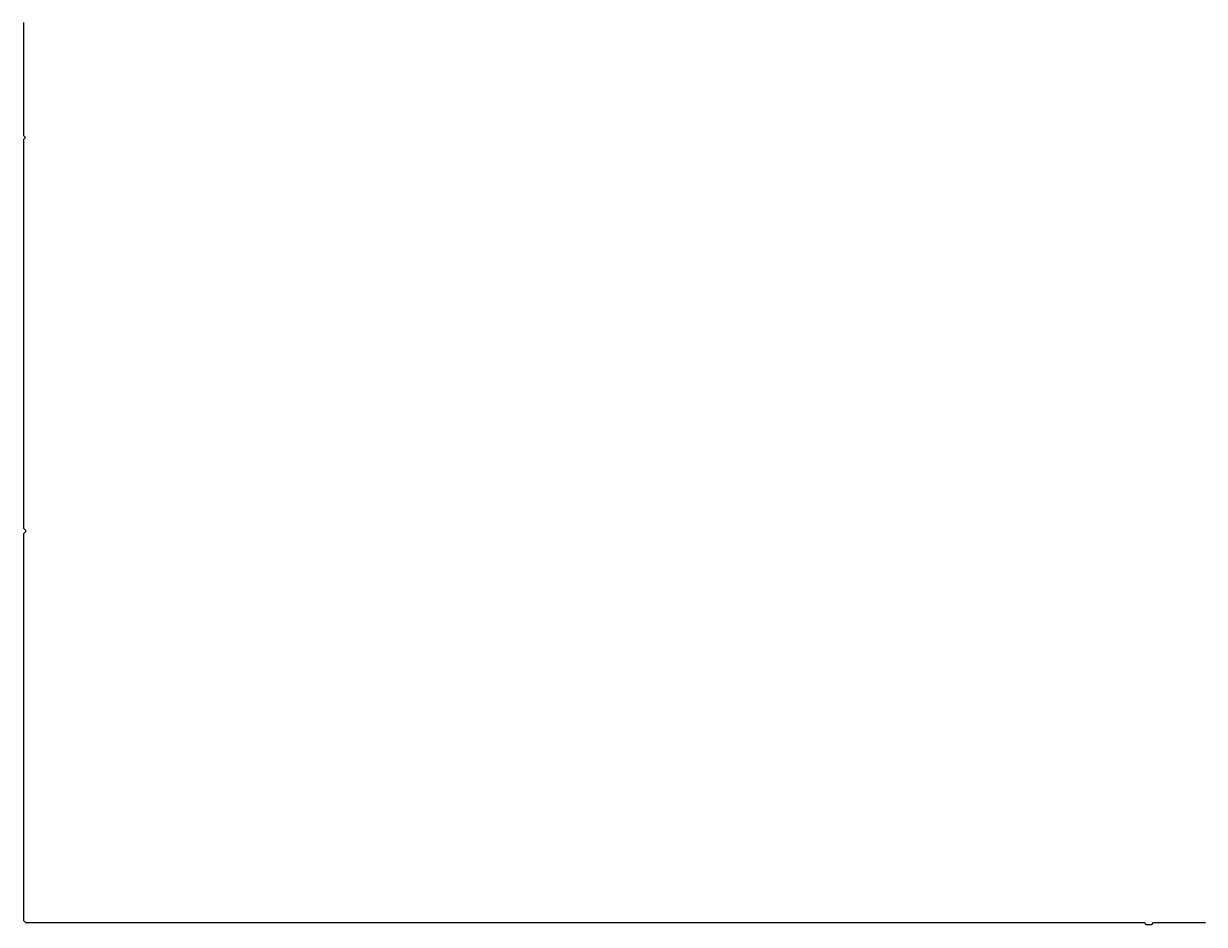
# Model space of a CAD drawing. Extents: x 7 to 316, y 15 to 485.
# Drawn here: x 7.4 to 84.4, y 14.9 to 73.7 of the extents above; entities that cross this region are included whole.
import ezdxf

# ---------------------------------------------------------------- set-up
doc = ezdxf.new("R2010")
doc.units = 0

msp = doc.modelspace()

# ---------------------------------------------------------------- linework, layer by layer
at = {"layer": 'contour_0'}
for p, q in [((7.375, 73.75), (7.375, 73.625)), ((7.375, 73.625), (7.375, 73.5)), ((7.375, 73.5), (7.375, 73.375)), ((7.375, 73.375), (7.375, 73.25)), ((7.375, 73.25), (7.375, 73.125)), ((7.375, 73.125), (7.375, 73)), ((7.375, 73), (7.375, 72.875)), ((7.375, 72.875), (7.375, 72.75)), ((7.375, 72.75), (7.375, 72.625)), ((7.375, 72.625), (7.375, 72.5)), ((7.375, 72.5), (7.375, 72.375)), ((7.375, 72.375), (7.375, 72.25)), ((7.375, 72.25), (7.375, 72.125)), ((7.375, 72.125), (7.375, 72)), ((7.375, 72), (7.375, 71.875)), ((7.375, 71.875), (7.375, 71.75)), ((7.375, 71.75), (7.375, 71.625)), ((7.375, 71.625), (7.375, 71.5)), ((7.375, 71.5), (7.375, 71.375)), ((7.375, 71.375), (7.375, 71.25)), ((7.375, 71.25), (7.375, 71.125)), ((7.375, 71.125), (7.375, 71)), ((7.375, 71), (7.375, 70.875)), ((7.375, 70.875), (7.375, 70.75)), ((7.375, 70.75), (7.375, 70.625)), ((7.375, 70.625), (7.375, 70.5)), ((7.375, 70.5), (7.375, 70.375)), ((7.375, 70.375), (7.375, 70.25)), ((7.375, 70.25), (7.375, 70.125)), ((7.375, 70.125), (7.375, 70)), ((7.375, 70), (7.375, 69.875)), ((7.375, 69.875), (7.375, 69.75)), ((7.375, 69.75), (7.375, 69.625)), ((7.375, 69.625), (7.375, 69.5)), ((7.375, 69.5), (7.375, 69.375)), ((7.375, 69.375), (7.375, 69.25)), ((7.375, 69.25), (7.375, 69.125)), ((7.375, 69.125), (7.375, 69)), ((7.375, 69), (7.375, 68.875)), ((7.375, 68.875), (7.375, 68.75)), ((7.375, 68.75), (7.375, 68.625)), ((7.375, 68.625), (7.375, 68.5)), ((7.375, 68.5), (7.375, 68.375)), ((7.375, 68.375), (7.375, 68.25)), ((7.375, 68.25), (7.375, 68.125)), ((7.375, 68.125), (7.375, 68)), ((7.375, 68), (7.375, 67.875)), ((7.375, 67.875), (7.375, 67.75)), ((7.375, 67.75), (7.375, 67.625)), ((7.375, 67.625), (7.375, 67.5)), ((7.375, 67.5), (7.375, 67.375)), ((7.375, 67.375), (7.375, 67.25)), ((7.375, 67.25), (7.375, 67.125)), ((7.375, 67.125), (7.375, 67)), ((7.375, 67), (7.375, 66.875)), ((7.375, 66.875), (7.375, 66.75)), ((7.375, 66.75), (7.375, 66.625)), ((7.375, 66.625), (7.375, 66.5)), ((7.375, 66.5), (7.375, 66.375)), ((7.375, 66.375), (7.5, 66.25)), ((7.5, 66.25), (7.375, 66.125)), ((7.375, 66.125), (7.375, 66)), ((7.375, 66), (7.375, 65.875)), ((7.375, 65.875), (7.375, 65.75)), ((7.375, 65.75), (7.375, 65.625)), ((7.375, 65.625), (7.375, 65.5)), ((7.375, 65.5), (7.375, 65.375)), ((7.375, 65.375), (7.375, 65.25)), ((7.375, 65.25), (7.375, 65.125)), ((7.375, 65.125), (7.375, 65)), ((7.375, 65), (7.375, 64.875)), ((7.375, 64.875), (7.375, 64.75)), ((7.375, 64.75), (7.375, 64.625)), ((7.375, 64.625), (7.375, 64.5)), ((7.375, 64.5), (7.375, 64.375)), ((7.375, 64.375), (7.375, 64.25)), ((7.375, 64.25), (7.375, 64.125)), ((7.375, 64.125), (7.375, 64)), ((7.375, 64), (7.375, 63.875)), ((7.375, 63.875), (7.375, 63.75)), ((7.375, 63.75), (7.375, 63.625)), ((7.375, 63.625), (7.375, 63.5)), ((7.375, 63.5), (7.375, 63.375)), ((7.375, 63.375), (7.375, 63.25)), ((7.375, 63.25), (7.375, 63.125)), ((7.375, 63.125), (7.375, 63)), ((7.375, 63), (7.375, 62.875)), ((7.375, 62.875), (7.375, 62.75)), ((7.375, 62.75), (7.375, 62.625)), ((7.375, 62.625), (7.375, 62.5)), ((7.375, 62.5), (7.375, 62.375)), ((7.375, 62.375), (7.375, 62.25)), ((7.375, 62.25), (7.375, 62.125)), ((7.375, 62.125), (7.375, 62)), ((7.375, 62), (7.375, 61.875)), ((7.375, 61.875), (7.375, 61.75)), ((7.375, 61.75), (7.375, 61.625)), ((7.375, 61.625), (7.375, 61.5)), ((7.375, 61.5), (7.375, 61.375)), ((7.375, 61.375), (7.375, 61.25)), ((7.375, 61.25), (7.375, 61.125)), ((7.375, 61.125), (7.375, 61)), ((7.375, 61), (7.375, 60.875)), ((7.375, 60.875), (7.375, 60.75)), ((7.375, 60.75), (7.375, 60.625)), ((7.375, 60.625), (7.375, 60.5)), ((7.375, 60.5), (7.375, 60.375)), ((7.375, 60.375), (7.375, 60.25)), ((7.375, 60.25), (7.375, 60.125)), ((7.375, 60.125), (7.375, 60)), ((7.375, 60), (7.375, 59.875)), ((7.375, 59.875), (7.375, 59.75)), ((7.375, 59.75), (7.375, 59.625)), ((7.375, 59.625), (7.375, 59.5)), ((7.375, 59.5), (7.375, 59.375)), ((7.375, 59.375), (7.375, 59.25)), ((7.375, 59.25), (7.375, 59.125)), ((7.375, 59.125), (7.375, 59)), ((7.375, 59), (7.375, 58.875)), ((7.375, 58.875), (7.375, 58.75)), ((7.375, 58.75), (7.375, 58.625)), ((7.375, 58.625), (7.375, 58.5)), ((7.375, 58.5), (7.375, 58.375)), ((7.375, 58.375), (7.375, 58.25)), ((7.375, 58.25), (7.375, 58.125)), ((7.375, 58.125), (7.375, 58)), ((7.375, 58), (7.375, 57.875)), ((7.375, 57.875), (7.375, 57.75)), ((7.375, 57.75), (7.375, 57.625)), ((7.375, 57.625), (7.375, 57.5)), ((7.375, 57.5), (7.375, 57.375)), ((7.375, 57.375), (7.375, 57.25)), ((7.375, 57.25), (7.375, 57.125)), ((7.375, 57.125), (7.375, 57)), ((7.375, 57), (7.375, 56.875)), ((7.375, 56.875), (7.375, 56.75)), ((7.375, 56.75), (7.375, 56.625)), ((7.375, 56.625), (7.375, 56.5)), ((7.375, 56.5), (7.375, 56.375)), ((7.375, 56.375), (7.375, 56.25)), ((7.375, 56.25), (7.375, 56.125)), ((7.375, 56.125), (7.375, 56)), ((7.375, 56), (7.375, 55.875)), ((7.375, 55.875), (7.375, 55.75)), ((7.375, 55.75), (7.375, 55.625)), ((7.375, 55.625), (7.375, 55.5)), ((7.375, 55.5), (7.375, 55.375)), ((7.375, 55.375), (7.375, 55.25)), ((7.375, 55.25), (7.375, 55.125)), ((7.375, 55.125), (7.375, 55)), ((7.375, 55), (7.375, 54.875)), ((7.375, 54.875), (7.375, 54.75)), ((7.375, 54.75), (7.375, 54.625)), ((7.375, 54.625), (7.375, 54.5)), ((7.375, 54.5), (7.375, 54.375)), ((7.375, 54.375), (7.375, 54.25)), ((7.375, 54.25), (7.375, 54.125)), ((7.375, 54.125), (7.375, 54)), ((7.375, 54), (7.375, 53.875)), ((7.375, 53.875), (7.375, 53.75)), ((7.375, 53.75), (7.375, 53.625)), ((7.375, 53.625), (7.375, 53.5)), ((7.375, 53.5), (7.375, 53.375)), ((7.375, 53.375), (7.375, 53.25)), ((7.375, 53.25), (7.375, 53.125)), ((7.375, 53.125), (7.375, 53)), ((7.375, 53), (7.375, 52.875)), ((7.375, 52.875), (7.375, 52.75)), ((7.375, 52.75), (7.375, 52.625)), ((7.375, 52.625), (7.375, 52.5)), ((7.375, 52.5), (7.375, 52.375)), ((7.375, 52.375), (7.375, 52.25)), ((7.375, 52.25), (7.375, 52.125)), ((7.375, 52.125), (7.375, 52)), ((7.375, 52), (7.375, 51.875)), ((7.375, 51.875), (7.375, 51.75)), ((7.375, 51.75), (7.375, 51.625)), ((7.375, 51.625), (7.375, 51.5)), ((7.375, 51.5), (7.375, 51.375)), ((7.375, 51.375), (7.375, 51.25)), ((7.375, 51.25), (7.375, 51.125)), ((7.375, 51.125), (7.375, 51)), ((7.375, 51), (7.375, 50.875)), ((7.375, 50.875), (7.375, 50.75)), ((7.375, 50.75), (7.375, 50.625)), ((7.375, 50.625), (7.375, 50.5)), ((7.375, 50.5), (7.375, 50.375)), ((7.375, 50.375), (7.375, 50.25)), ((7.375, 50.25), (7.375, 50.125)), ((7.375, 50.125), (7.375, 50)), ((7.375, 50), (7.375, 49.875)), ((7.375, 49.875), (7.375, 49.75)), ((7.375, 49.75), (7.375, 49.625)), ((7.375, 49.625), (7.375, 49.5)), ((7.375, 49.5), (7.375, 49.375)), ((7.375, 49.375), (7.375, 49.25)), ((7.375, 49.25), (7.375, 49.125)), ((7.375, 49.125), (7.375, 49)), ((7.375, 49), (7.375, 48.875)), ((7.375, 48.875), (7.375, 48.75)), ((7.375, 48.75), (7.375, 48.625)), ((7.375, 48.625), (7.375, 48.5)), ((7.375, 48.5), (7.375, 48.375)), ((7.375, 48.375), (7.375, 48.25)), ((7.375, 48.25), (7.375, 48.125)), ((7.375, 48.125), (7.375, 48)), ((7.375, 48), (7.375, 47.875)), ((7.375, 47.875), (7.375, 47.75)), ((7.375, 47.75), (7.375, 47.625)), ((7.375, 47.625), (7.375, 47.5)), ((7.375, 47.5), (7.375, 47.375)), ((7.375, 47.375), (7.375, 47.25)), ((7.375, 47.25), (7.375, 47.125)), ((7.375, 47.125), (7.375, 47)), ((7.375, 47), (7.375, 46.875)), ((7.375, 46.875), (7.375, 46.75)), ((7.375, 46.75), (7.375, 46.625)), ((7.375, 46.625), (7.375, 46.5)), ((7.375, 46.5), (7.375, 46.375)), ((7.375, 46.375), (7.375, 46.25)), ((7.375, 46.25), (7.375, 46.125)), ((7.375, 46.125), (7.375, 46)), ((7.375, 46), (7.375, 45.875)), ((7.375, 45.875), (7.375, 45.75)), ((7.375, 45.75), (7.375, 45.625)), ((7.375, 45.625), (7.375, 45.5)), ((7.375, 45.5), (7.375, 45.375)), ((7.375, 45.375), (7.375, 45.25)), ((7.375, 45.25), (7.375, 45.125)), ((7.375, 45.125), (7.375, 45)), ((7.375, 45), (7.375, 44.875)), ((7.375, 44.875), (7.375, 44.75)), ((7.375, 44.75), (7.375, 44.625)), ((7.375, 44.625), (7.375, 44.5)), ((7.375, 44.5), (7.375, 44.375)), ((7.375, 44.375), (7.375, 44.25)), ((7.375, 44.25), (7.375, 44.125)), ((7.375, 44.125), (7.375, 44)), ((7.375, 44), (7.375, 43.875)), ((7.375, 43.875), (7.375, 43.75)), ((7.375, 43.75), (7.375, 43.625)), ((7.375, 43.625), (7.375, 43.5)), ((7.375, 43.5), (7.375, 43.375)), ((7.375, 43.375), (7.375, 43.25)), ((7.375, 43.25), (7.375, 43.125)), ((7.375, 43.125), (7.375, 43)), ((7.375, 43), (7.375, 42.875)), ((7.375, 42.875), (7.375, 42.75)), ((7.375, 42.75), (7.375, 42.625)), ((7.375, 42.625), (7.375, 42.5)), ((7.375, 42.5), (7.375, 42.375)), ((7.375, 42.375), (7.375, 42.25)), ((7.375, 42.25), (7.375, 42.125)), ((7.375, 42.125), (7.375, 42)), ((7.375, 42), (7.375, 41.875)), ((7.375, 41.875), (7.375, 41.75)), ((7.375, 41.75), (7.375, 41.625)), ((7.375, 41.625), (7.375, 41.5)), ((7.375, 41.5), (7.375, 41.375)), ((7.375, 41.375), (7.375, 41.25)), ((7.375, 41.25), (7.375, 41.125)), ((7.375, 41.125), (7.375, 41)), ((7.375, 41), (7.375, 40.875)), ((7.375, 40.875), (7.375, 40.75)), ((7.375, 40.75), (7.5, 40.625)), ((7.5, 40.5), (7.375, 40.375)), ((7.375, 40.375), (7.375, 40.25)), ((7.375, 40.25), (7.375, 40.125)), ((7.375, 40.125), (7.375, 40)), ((7.5, 40.625), (7.5, 40.5)), ((7.375, 40), (7.375, 39.875)), ((7.375, 39.875), (7.375, 39.75)), ((7.375, 39.75), (7.375, 39.625)), ((7.375, 39.625), (7.375, 39.5)), ((7.375, 39.5), (7.375, 39.375)), ((7.375, 39.375), (7.375, 39.25)), ((7.375, 39.25), (7.375, 39.125)), ((7.375, 39.125), (7.375, 39)), ((7.375, 39), (7.375, 38.875)), ((7.375, 38.875), (7.375, 38.75)), ((7.375, 38.75), (7.375, 38.625)), ((7.375, 38.625), (7.375, 38.5)), ((7.375, 38.5), (7.375, 38.375)), ((7.375, 38.375), (7.375, 38.25)), ((7.375, 38.25), (7.375, 38.125)), ((7.375, 38.125), (7.375, 38)), ((7.375, 38), (7.375, 37.875)), ((7.375, 37.875), (7.375, 37.75)), ((7.375, 37.75), (7.375, 37.625)), ((7.375, 37.625), (7.375, 37.5)), ((7.375, 37.5), (7.375, 37.375)), ((7.375, 37.375), (7.375, 37.25)), ((7.375, 37.25), (7.375, 37.125)), ((7.375, 37.125), (7.375, 37)), ((7.375, 37), (7.375, 36.875)), ((7.375, 36.875), (7.375, 36.75)), ((7.375, 36.75), (7.375, 36.625)), ((7.375, 36.625), (7.375, 36.5)), ((7.375, 36.5), (7.375, 36.375)), ((7.375, 36.375), (7.375, 36.25)), ((7.375, 36.25), (7.375, 36.125)), ((7.375, 36.125), (7.375, 36)), ((7.375, 36), (7.375, 35.875)), ((7.375, 35.875), (7.375, 35.75)), ((7.375, 35.75), (7.375, 35.625)), ((7.375, 35.625), (7.375, 35.5)), ((7.375, 35.5), (7.375, 35.375)), ((7.375, 35.375), (7.375, 35.25)), ((7.375, 35.25), (7.375, 35.125)), ((7.375, 35.125), (7.375, 35)), ((7.375, 35), (7.375, 34.875)), ((7.375, 34.875), (7.375, 34.75)), ((7.375, 34.75), (7.375, 34.625)), ((7.375, 34.625), (7.375, 34.5)), ((7.375, 34.5), (7.375, 34.375)), ((7.375, 34.375), (7.375, 34.25)), ((7.375, 34.25), (7.375, 34.125)), ((7.375, 34.125), (7.375, 34)), ((7.375, 34), (7.375, 33.875)), ((7.375, 33.875), (7.375, 33.75)), ((7.375, 33.75), (7.375, 33.625)), ((7.375, 33.625), (7.375, 33.5)), ((7.375, 33.5), (7.375, 33.375)), ((7.375, 33.375), (7.375, 33.25)), ((7.375, 33.25), (7.375, 33.125)), ((7.375, 33.125), (7.375, 33)), ((7.375, 33), (7.375, 32.875)), ((7.375, 32.875), (7.375, 32.75)), ((7.375, 32.75), (7.375, 32.625)), ((7.375, 32.625), (7.375, 32.5)), ((7.375, 32.5), (7.375, 32.375)), ((7.375, 32.375), (7.375, 32.25)), ((7.375, 32.25), (7.375, 32.125)), ((7.375, 32.125), (7.375, 32)), ((7.375, 32), (7.375, 31.875)), ((7.375, 31.875), (7.375, 31.75)), ((7.375, 31.75), (7.375, 31.625)), ((7.375, 31.625), (7.375, 31.5)), ((7.375, 31.5), (7.375, 31.375)), ((7.375, 31.375), (7.375, 31.25)), ((7.375, 31.25), (7.375, 31.125)), ((7.375, 31.125), (7.375, 31)), ((7.375, 31), (7.375, 30.875)), ((7.375, 30.875), (7.375, 30.75)), ((7.375, 30.75), (7.375, 30.625)), ((7.375, 30.625), (7.375, 30.5)), ((7.375, 30.5), (7.375, 30.375)), ((7.375, 30.375), (7.375, 30.25)), ((7.375, 30.25), (7.375, 30.125)), ((7.375, 30.125), (7.375, 30)), ((7.375, 30), (7.375, 29.875)), ((7.375, 29.875), (7.375, 29.75)), ((7.375, 29.75), (7.375, 29.625)), ((7.375, 29.625), (7.375, 29.5)), ((7.375, 29.5), (7.375, 29.375)), ((7.375, 29.375), (7.375, 29.25)), ((7.375, 29.25), (7.375, 29.125)), ((7.375, 29.125), (7.375, 29)), ((7.375, 29), (7.375, 28.875)), ((7.375, 28.875), (7.375, 28.75)), ((7.375, 28.75), (7.375, 28.625)), ((7.375, 28.625), (7.375, 28.5)), ((7.375, 28.5), (7.375, 28.375)), ((7.375, 28.375), (7.375, 28.25)), ((7.375, 28.25), (7.375, 28.125)), ((7.375, 28.125), (7.375, 28)), ((7.375, 28), (7.375, 27.875)), ((7.375, 27.875), (7.375, 27.75)), ((7.375, 27.75), (7.375, 27.625)), ((7.375, 27.625), (7.375, 27.5)), ((7.375, 27.5), (7.375, 27.375)), ((7.375, 27.375), (7.375, 27.25)), ((7.375, 27.25), (7.375, 27.125)), ((7.375, 27.125), (7.375, 27)), ((7.375, 27), (7.375, 26.875)), ((7.375, 26.875), (7.375, 26.75)), ((7.375, 26.75), (7.375, 26.625)), ((7.375, 26.625), (7.375, 26.5)), ((7.375, 26.5), (7.375, 26.375)), ((7.375, 26.375), (7.375, 26.25)), ((7.375, 26.25), (7.375, 26.125)), ((7.375, 26.125), (7.375, 26)), ((7.375, 26), (7.375, 25.875)), ((7.375, 25.875), (7.375, 25.75)), ((7.375, 25.75), (7.375, 25.625)), ((7.375, 25.625), (7.375, 25.5)), ((7.375, 25.5), (7.375, 25.375)), ((7.375, 25.375), (7.375, 25.25)), ((7.375, 25.25), (7.375, 25.125)), ((7.375, 25.125), (7.375, 25)), ((7.375, 25), (7.375, 24.875)), ((7.375, 24.875), (7.375, 24.75)), ((7.375, 24.75), (7.375, 24.625)), ((7.375, 24.625), (7.375, 24.5)), ((7.375, 24.5), (7.375, 24.375)), ((7.375, 24.375), (7.375, 24.25)), ((7.375, 24.25), (7.375, 24.125)), ((7.375, 24.125), (7.375, 24)), ((7.375, 24), (7.375, 23.875)), ((7.375, 23.875), (7.375, 23.75)), ((7.375, 23.75), (7.375, 23.625)), ((7.375, 23.625), (7.375, 23.5)), ((7.375, 23.5), (7.375, 23.375)), ((7.375, 23.375), (7.375, 23.25)), ((7.375, 23.25), (7.375, 23.125)), ((7.375, 23.125), (7.375, 23)), ((7.375, 23), (7.375, 22.875)), ((7.375, 22.875), (7.375, 22.75)), ((7.375, 22.75), (7.375, 22.625)), ((7.375, 22.625), (7.375, 22.5)), ((7.375, 22.5), (7.375, 22.375)), ((7.375, 22.375), (7.375, 22.25)), ((7.375, 22.25), (7.375, 22.125)), ((7.375, 22.125), (7.375, 22)), ((7.375, 22), (7.375, 21.875)), ((7.375, 21.875), (7.375, 21.75)), ((7.375, 21.75), (7.375, 21.625)), ((7.375, 21.625), (7.375, 21.5)), ((7.375, 21.5), (7.375, 21.375)), ((7.375, 21.375), (7.375, 21.25)), ((7.375, 21.25), (7.375, 21.125)), ((7.375, 21.125), (7.375, 21)), ((7.375, 21), (7.375, 20.875)), ((7.375, 20.875), (7.375, 20.75)), ((7.375, 20.75), (7.375, 20.625)), ((7.375, 20.625), (7.375, 20.5)), ((7.375, 20.5), (7.375, 20.375)), ((7.375, 20.375), (7.375, 20.25)), ((7.375, 20.25), (7.375, 20.125)), ((7.375, 20.125), (7.375, 20)), ((7.375, 20), (7.375, 19.875)), ((7.375, 19.875), (7.375, 19.75)), ((7.375, 19.75), (7.375, 19.625)), ((7.375, 19.625), (7.375, 19.5)), ((7.375, 19.5), (7.375, 19.375)), ((7.375, 19.375), (7.375, 19.25)), ((7.375, 19.25), (7.375, 19.125)), ((7.375, 19.125), (7.375, 19)), ((7.375, 19), (7.375, 18.875)), ((7.375, 18.875), (7.375, 18.75)), ((7.375, 18.75), (7.375, 18.625)), ((7.375, 18.625), (7.375, 18.5)), ((7.375, 18.5), (7.375, 18.375)), ((7.375, 18.375), (7.375, 18.25)), ((7.375, 18.25), (7.375, 18.125)), ((7.375, 18.125), (7.375, 18)), ((7.375, 18), (7.375, 17.875)), ((7.375, 17.875), (7.375, 17.75)), ((7.375, 17.75), (7.375, 17.625)), ((7.375, 17.625), (7.375, 17.5)), ((7.375, 17.5), (7.375, 17.375)), ((7.375, 17.375), (7.375, 17.25)), ((7.375, 17.25), (7.375, 17.125)), ((7.375, 17.125), (7.375, 17)), ((7.375, 17), (7.375, 16.875)), ((7.375, 16.875), (7.375, 16.75)), ((7.375, 16.75), (7.375, 16.625)), ((7.375, 16.625), (7.375, 16.5)), ((7.375, 16.5), (7.375, 16.375)), ((7.375, 16.375), (7.375, 16.25)), ((7.375, 16.25), (7.375, 16.125)), ((7.375, 16.125), (7.375, 16)), ((7.375, 16), (7.375, 15.875)), ((7.375, 15.875), (7.375, 15.75)), ((7.375, 15.75), (7.375, 15.625)), ((7.375, 15.625), (7.375, 15.5)), ((7.375, 15.5), (7.375, 15.375)), ((7.375, 15.375), (7.375, 15.25)), ((7.375, 15.25), (7.375, 15.125)), ((7.375, 15.125), (7.5, 15)), ((7.5, 15), (7.625, 15)), ((7.625, 15), (7.75, 15)), ((7.75, 15), (7.875, 15)), ((7.875, 15), (8, 15)), ((8, 15), (8.125, 15)), ((8.125, 15), (8.25, 15)), ((8.25, 15), (8.375, 15)), ((8.375, 15), (8.5, 15)), ((8.5, 15), (8.625, 15)), ((8.625, 15), (8.75, 15)), ((8.75, 15), (8.875, 15)), ((8.875, 15), (9, 15)), ((9, 15), (9.125, 15)), ((9.125, 15), (9.25, 15)), ((9.25, 15), (9.375, 15)), ((9.375, 15), (9.5, 15)), ((9.5, 15), (9.625, 15)), ((9.625, 15), (9.75, 15)), ((9.75, 15), (9.875, 15)), ((9.875, 15), (10, 15)), ((10, 15), (10.125, 15)), ((10.125, 15), (10.25, 15)), ((10.25, 15), (10.375, 15)), ((10.375, 15), (10.5, 15)), ((10.5, 15), (10.625, 15)), ((10.625, 15), (10.75, 15)), ((10.75, 15), (10.875, 15)), ((10.875, 15), (11, 15)), ((11, 15), (11.125, 15)), ((11.125, 15), (11.25, 15)), ((11.25, 15), (11.375, 15)), ((11.375, 15), (11.5, 15)), ((11.5, 15), (11.625, 15)), ((11.625, 15), (11.75, 15)), ((11.75, 15), (11.875, 15)), ((11.875, 15), (12, 15)), ((12, 15), (12.125, 15)), ((12.125, 15), (12.25, 15)), ((12.25, 15), (12.375, 15)), ((12.375, 15), (12.5, 15)), ((12.5, 15), (12.625, 15)), ((12.625, 15), (12.75, 15)), ((12.75, 15), (12.875, 15)), ((12.875, 15), (13, 15)), ((13, 15), (13.125, 15)), ((13.125, 15), (13.25, 15)), ((13.25, 15), (13.375, 15)), ((13.375, 15), (13.5, 15)), ((13.5, 15), (13.625, 15)), ((13.625, 15), (13.75, 15)), ((13.75, 15), (13.875, 15)), ((13.875, 15), (14, 15)), ((14, 15), (14.125, 15)), ((14.125, 15), (14.25, 15)), ((14.25, 15), (14.375, 15)), ((14.375, 15), (14.5, 15)), ((14.5, 15), (14.625, 15)), ((14.625, 15), (14.75, 15)), ((14.75, 15), (14.875, 15)), ((14.875, 15), (15, 15)), ((15, 15), (15.125, 15)), ((15.125, 15), (15.25, 15)), ((15.25, 15), (15.375, 15)), ((15.375, 15), (15.5, 15)), ((15.5, 15), (15.625, 15)), ((15.625, 15), (15.75, 15)), ((15.75, 15), (15.875, 15)), ((15.875, 15), (16, 15)), ((16, 15), (16.125, 15)), ((16.125, 15), (16.25, 15)), ((16.25, 15), (16.375, 15)), ((16.375, 15), (16.5, 15)), ((16.5, 15), (16.625, 15)), ((16.625, 15), (16.75, 15)), ((16.75, 15), (16.875, 15)), ((16.875, 15), (17, 15)), ((17, 15), (17.125, 15)), ((17.125, 15), (17.25, 15)), ((17.25, 15), (17.375, 15)), ((17.375, 15), (17.5, 15)), ((17.5, 15), (17.625, 15)), ((17.625, 15), (17.75, 15)), ((17.75, 15), (17.875, 15)), ((17.875, 15), (18, 15)), ((18, 15), (18.125, 15)), ((18.125, 15), (18.25, 15)), ((18.25, 15), (18.375, 15)), ((18.375, 15), (18.5, 15)), ((18.5, 15), (18.625, 15)), ((18.625, 15), (18.75, 15)), ((18.75, 15), (18.875, 15)), ((18.875, 15), (19, 15)), ((19, 15), (19.125, 15)), ((19.125, 15), (19.25, 15)), ((19.25, 15), (19.375, 15)), ((19.375, 15), (19.5, 15)), ((19.5, 15), (19.625, 15)), ((19.625, 15), (19.75, 15)), ((19.75, 15), (19.875, 15)), ((19.875, 15), (20, 15)), ((20, 15), (20.125, 15)), ((20.125, 15), (20.25, 15)), ((20.25, 15), (20.375, 15)), ((20.375, 15), (20.5, 15)), ((20.5, 15), (20.625, 15)), ((20.625, 15), (20.75, 15)), ((20.75, 15), (20.875, 15)), ((20.875, 15), (21, 15)), ((21, 15), (21.125, 15)), ((21.125, 15), (21.25, 15)), ((21.25, 15), (21.375, 15)), ((21.375, 15), (21.5, 15)), ((21.5, 15), (21.625, 15)), ((21.625, 15), (21.75, 15)), ((21.75, 15), (21.875, 15)), ((21.875, 15), (22, 15)), ((22, 15), (22.125, 15)), ((22.125, 15), (22.25, 15)), ((22.25, 15), (22.375, 15)), ((22.375, 15), (22.5, 15)), ((22.5, 15), (22.625, 15)), ((22.625, 15), (22.75, 15)), ((22.75, 15), (22.875, 15)), ((22.875, 15), (23, 15)), ((23, 15), (23.125, 15)), ((23.125, 15), (23.25, 15)), ((23.25, 15), (23.375, 15)), ((23.375, 15), (23.5, 15)), ((23.5, 15), (23.625, 15)), ((23.625, 15), (23.75, 15)), ((23.75, 15), (23.875, 15)), ((23.875, 15), (24, 15)), ((24, 15), (24.125, 15)), ((24.125, 15), (24.25, 15)), ((24.25, 15), (24.375, 15)), ((24.375, 15), (24.5, 15)), ((24.5, 15), (24.625, 15)), ((24.625, 15), (24.75, 15)), ((24.75, 15), (24.875, 15)), ((24.875, 15), (25, 15)), ((25, 15), (25.125, 15)), ((25.125, 15), (25.25, 15)), ((25.25, 15), (25.375, 15)), ((25.375, 15), (25.5, 15)), ((25.5, 15), (25.625, 15)), ((25.625, 15), (25.75, 15)), ((25.75, 15), (25.875, 15)), ((25.875, 15), (26, 15)), ((26, 15), (26.125, 15)), ((26.125, 15), (26.25, 15)), ((26.25, 15), (26.375, 15)), ((26.375, 15), (26.5, 15)), ((26.5, 15), (26.625, 15)), ((26.625, 15), (26.75, 15)), ((26.75, 15), (26.875, 15)), ((26.875, 15), (27, 15)), ((27, 15), (27.125, 15)), ((27.125, 15), (27.25, 15)), ((27.25, 15), (27.375, 15)), ((27.375, 15), (27.5, 15)), ((27.5, 15), (27.625, 15)), ((27.625, 15), (27.75, 15)), ((27.75, 15), (27.875, 15)), ((27.875, 15), (28, 15)), ((28, 15), (28.125, 15)), ((28.125, 15), (28.25, 15)), ((28.25, 15), (28.375, 15)), ((28.375, 15), (28.5, 15)), ((28.5, 15), (28.625, 15)), ((28.625, 15), (28.75, 15)), ((28.75, 15), (28.875, 15)), ((28.875, 15), (29, 15)), ((29, 15), (29.125, 15)), ((29.125, 15), (29.25, 15)), ((29.25, 15), (29.375, 15)), ((29.375, 15), (29.5, 15)), ((29.5, 15), (29.625, 15)), ((29.625, 15), (29.75, 15)), ((29.75, 15), (29.875, 15)), ((29.875, 15), (30, 15)), ((30, 15), (30.125, 15)), ((30.125, 15), (30.25, 15)), ((30.25, 15), (30.375, 15)), ((30.375, 15), (30.5, 15)), ((30.5, 15), (30.625, 15)), ((30.625, 15), (30.75, 15)), ((30.75, 15), (30.875, 15)), ((30.875, 15), (31, 15)), ((31, 15), (31.125, 15)), ((31.125, 15), (31.25, 15)), ((31.25, 15), (31.375, 15)), ((31.375, 15), (31.5, 15)), ((31.5, 15), (31.625, 15)), ((31.625, 15), (31.75, 15)), ((31.75, 15), (31.875, 15)), ((31.875, 15), (32, 15)), ((32, 15), (32.125, 15)), ((32.125, 15), (32.25, 15)), ((32.25, 15), (32.375, 15)), ((32.375, 15), (32.5, 15)), ((32.5, 15), (32.625, 15)), ((32.625, 15), (32.75, 15)), ((32.75, 15), (32.875, 15)), ((32.875, 15), (33, 15)), ((33, 15), (33.125, 15)), ((33.125, 15), (33.25, 15)), ((33.25, 15), (33.375, 15)), ((33.375, 15), (33.5, 15)), ((33.5, 15), (33.625, 15)), ((33.625, 15), (33.75, 15)), ((33.75, 15), (33.875, 15)), ((33.875, 15), (34, 15)), ((34, 15), (34.125, 15)), ((34.125, 15), (34.25, 15)), ((34.25, 15), (34.375, 15)), ((34.375, 15), (34.5, 15)), ((34.5, 15), (34.625, 15)), ((34.625, 15), (34.75, 15)), ((34.75, 15), (34.875, 15)), ((34.875, 15), (35, 15)), ((35, 15), (35.125, 15)), ((35.125, 15), (35.25, 15)), ((35.25, 15), (35.375, 15)), ((35.375, 15), (35.5, 15)), ((35.5, 15), (35.625, 15)), ((35.625, 15), (35.75, 15)), ((35.75, 15), (35.875, 15)), ((35.875, 15), (36, 15)), ((36, 15), (36.125, 15)), ((36.125, 15), (36.25, 15)), ((36.25, 15), (36.375, 15)), ((36.375, 15), (36.5, 15)), ((36.5, 15), (36.625, 15)), ((36.625, 15), (36.75, 15)), ((36.75, 15), (36.875, 15)), ((36.875, 15), (37, 15)), ((37, 15), (37.125, 15)), ((37.125, 15), (37.25, 15)), ((37.25, 15), (37.375, 15)), ((37.375, 15), (37.5, 15)), ((37.5, 15), (37.625, 15)), ((37.625, 15), (37.75, 15)), ((37.75, 15), (37.875, 15)), ((37.875, 15), (38, 15)), ((38, 15), (38.125, 15)), ((38.125, 15), (38.25, 15)), ((38.25, 15), (38.375, 15)), ((38.375, 15), (38.5, 15)), ((38.5, 15), (38.625, 15)), ((38.625, 15), (38.75, 15)), ((38.75, 15), (38.875, 15)), ((38.875, 15), (39, 15)), ((39, 15), (39.125, 15)), ((39.125, 15), (39.25, 15)), ((39.25, 15), (39.375, 15)), ((39.375, 15), (39.5, 15)), ((39.5, 15), (39.625, 15)), ((39.625, 15), (39.75, 15)), ((39.75, 15), (39.875, 15)), ((39.875, 15), (40, 15)), ((40, 15), (40.125, 15)), ((40.125, 15), (40.25, 15)), ((40.25, 15), (40.375, 15)), ((40.375, 15), (40.5, 15)), ((40.5, 15), (40.625, 15)), ((40.625, 15), (40.75, 15)), ((40.75, 15), (40.875, 15)), ((40.875, 15), (41, 15)), ((41, 15), (41.125, 15)), ((41.125, 15), (41.25, 15)), ((41.25, 15), (41.375, 15)), ((41.375, 15), (41.5, 15)), ((41.5, 15), (41.625, 15)), ((41.625, 15), (41.75, 15)), ((41.75, 15), (41.875, 15)), ((41.875, 15), (42, 15)), ((42, 15), (42.125, 15)), ((42.125, 15), (42.25, 15)), ((42.25, 15), (42.375, 15)), ((42.375, 15), (42.5, 15)), ((42.5, 15), (42.625, 15)), ((42.625, 15), (42.75, 15)), ((42.75, 15), (42.875, 15)), ((42.875, 15), (43, 15)), ((43, 15), (43.125, 15)), ((43.125, 15), (43.25, 15)), ((43.25, 15), (43.375, 15)), ((43.375, 15), (43.5, 15)), ((43.5, 15), (43.625, 15)), ((43.625, 15), (43.75, 15)), ((43.75, 15), (43.875, 15)), ((43.875, 15), (44, 15)), ((44, 15), (44.125, 15)), ((44.125, 15), (44.25, 15)), ((44.25, 15), (44.375, 15)), ((44.375, 15), (44.5, 15)), ((44.5, 15), (44.625, 15)), ((44.625, 15), (44.75, 15)), ((44.75, 15), (44.875, 15)), ((44.875, 15), (45, 15)), ((45, 15), (45.125, 15)), ((45.125, 15), (45.25, 15)), ((45.25, 15), (45.375, 15)), ((45.375, 15), (45.5, 15)), ((45.5, 15), (45.625, 15)), ((45.625, 15), (45.75, 15)), ((45.75, 15), (45.875, 15)), ((45.875, 15), (46, 15)), ((46, 15), (46.125, 15)), ((46.125, 15), (46.25, 15)), ((46.25, 15), (46.375, 15)), ((46.375, 15), (46.5, 15)), ((46.5, 15), (46.625, 15)), ((46.625, 15), (46.75, 15)), ((46.75, 15), (46.875, 15)), ((46.875, 15), (47, 15)), ((47, 15), (47.125, 15)), ((47.125, 15), (47.25, 15)), ((47.25, 15), (47.375, 15)), ((47.375, 15), (47.5, 15)), ((47.5, 15), (47.625, 15)), ((47.625, 15), (47.75, 15)), ((47.75, 15), (47.875, 15)), ((47.875, 15), (48, 15)), ((48, 15), (48.125, 15)), ((48.125, 15), (48.25, 15)), ((48.25, 15), (48.375, 15)), ((48.375, 15), (48.5, 15)), ((48.5, 15), (48.625, 15)), ((48.625, 15), (48.75, 15)), ((48.75, 15), (48.875, 15)), ((48.875, 15), (49, 15)), ((49, 15), (49.125, 15)), ((49.125, 15), (49.25, 15)), ((49.25, 15), (49.375, 15)), ((49.375, 15), (49.5, 15)), ((49.5, 15), (49.625, 15)), ((49.625, 15), (49.75, 15)), ((49.75, 15), (49.875, 15)), ((49.875, 15), (50, 15)), ((50, 15), (50.125, 15)), ((50.125, 15), (50.25, 15)), ((50.25, 15), (50.375, 15)), ((50.375, 15), (50.5, 15)), ((50.5, 15), (50.625, 15)), ((50.625, 15), (50.75, 15)), ((50.75, 15), (50.875, 15)), ((50.875, 15), (51, 15)), ((51, 15), (51.125, 15)), ((51.125, 15), (51.25, 15)), ((51.25, 15), (51.375, 15)), ((51.375, 15), (51.5, 15)), ((51.5, 15), (51.625, 15)), ((51.625, 15), (51.75, 15)), ((51.75, 15), (51.875, 15)), ((51.875, 15), (52, 15)), ((52, 15), (52.125, 15)), ((52.125, 15), (52.25, 15)), ((52.25, 15), (52.375, 15)), ((52.375, 15), (52.5, 15)), ((52.5, 15), (52.625, 15)), ((52.625, 15), (52.75, 15)), ((52.75, 15), (52.875, 15)), ((52.875, 15), (53, 15)), ((53, 15), (53.125, 15)), ((53.125, 15), (53.25, 15)), ((53.25, 15), (53.375, 15)), ((53.375, 15), (53.5, 15)), ((53.5, 15), (53.625, 15)), ((53.625, 15), (53.75, 15)), ((53.75, 15), (53.875, 15)), ((53.875, 15), (54, 15)), ((54, 15), (54.125, 15)), ((54.125, 15), (54.25, 15)), ((54.25, 15), (54.375, 15)), ((54.375, 15), (54.5, 15)), ((54.5, 15), (54.625, 15)), ((54.625, 15), (54.75, 15)), ((54.75, 15), (54.875, 15)), ((54.875, 15), (55, 15)), ((55, 15), (55.125, 15)), ((55.125, 15), (55.25, 15)), ((55.25, 15), (55.375, 15)), ((55.375, 15), (55.5, 15)), ((55.5, 15), (55.625, 15)), ((55.625, 15), (55.75, 15)), ((55.75, 15), (55.875, 15)), ((55.875, 15), (56, 15)), ((56, 15), (56.125, 15)), ((56.125, 15), (56.25, 15)), ((56.25, 15), (56.375, 15)), ((56.375, 15), (56.5, 15)), ((56.5, 15), (56.625, 15)), ((56.625, 15), (56.75, 15)), ((56.75, 15), (56.875, 15)), ((56.875, 15), (57, 15)), ((57, 15), (57.125, 15)), ((57.125, 15), (57.25, 15)), ((57.25, 15), (57.375, 15)), ((57.375, 15), (57.5, 15)), ((57.5, 15), (57.625, 15)), ((57.625, 15), (57.75, 15)), ((57.75, 15), (57.875, 15)), ((57.875, 15), (58, 15)), ((58, 15), (58.125, 15)), ((58.125, 15), (58.25, 15)), ((58.25, 15), (58.375, 15)), ((58.375, 15), (58.5, 15)), ((58.5, 15), (58.625, 15)), ((58.625, 15), (58.75, 15)), ((58.75, 15), (58.875, 15)), ((58.875, 15), (59, 15)), ((59, 15), (59.125, 15)), ((59.125, 15), (59.25, 15)), ((59.25, 15), (59.375, 15)), ((59.375, 15), (59.5, 15)), ((59.5, 15), (59.625, 15)), ((59.625, 15), (59.75, 15)), ((59.75, 15), (59.875, 15)), ((59.875, 15), (60, 15)), ((60, 15), (60.125, 15)), ((60.125, 15), (60.25, 15)), ((60.25, 15), (60.375, 15)), ((60.375, 15), (60.5, 15)), ((60.5, 15), (60.625, 15)), ((60.625, 15), (60.75, 15)), ((60.75, 15), (60.875, 15)), ((60.875, 15), (61, 15)), ((61, 15), (61.125, 15)), ((61.125, 15), (61.25, 15)), ((61.25, 15), (61.375, 15)), ((61.375, 15), (61.5, 15)), ((61.5, 15), (61.625, 15)), ((61.625, 15), (61.75, 15)), ((61.75, 15), (61.875, 15)), ((61.875, 15), (62, 15)), ((62, 15), (62.125, 15)), ((62.125, 15), (62.25, 15)), ((62.25, 15), (62.375, 15)), ((62.375, 15), (62.5, 15)), ((62.5, 15), (62.625, 15)), ((62.625, 15), (62.75, 15)), ((62.75, 15), (62.875, 15)), ((62.875, 15), (63, 15)), ((63, 15), (63.125, 15)), ((63.125, 15), (63.25, 15)), ((63.25, 15), (63.375, 15)), ((63.375, 15), (63.5, 15)), ((63.5, 15), (63.625, 15)), ((63.625, 15), (63.75, 15)), ((63.75, 15), (63.875, 15)), ((63.875, 15), (64, 15)), ((64, 15), (64.125, 15)), ((64.125, 15), (64.25, 15)), ((64.25, 15), (64.375, 15)), ((64.375, 15), (64.5, 15)), ((64.5, 15), (64.625, 15)), ((64.625, 15), (64.75, 15)), ((64.75, 15), (64.875, 15)), ((64.875, 15), (65, 15)), ((65, 15), (65.125, 15)), ((65.125, 15), (65.25, 15)), ((65.25, 15), (65.375, 15)), ((65.375, 15), (65.5, 15)), ((65.5, 15), (65.625, 15)), ((65.625, 15), (65.75, 15)), ((65.75, 15), (65.875, 15)), ((65.875, 15), (66, 15)), ((66, 15), (66.125, 15)), ((66.125, 15), (66.25, 15)), ((66.25, 15), (66.375, 15)), ((66.375, 15), (66.5, 15)), ((66.5, 15), (66.625, 15)), ((66.625, 15), (66.75, 15)), ((66.75, 15), (66.875, 15)), ((66.875, 15), (67, 15)), ((67, 15), (67.125, 15)), ((67.125, 15), (67.25, 15)), ((67.25, 15), (67.375, 15)), ((67.375, 15), (67.5, 15)), ((67.5, 15), (67.625, 15)), ((67.625, 15), (67.75, 15)), ((67.75, 15), (67.875, 15)), ((67.875, 15), (68, 15)), ((68, 15), (68.125, 15)), ((68.125, 15), (68.25, 15)), ((68.25, 15), (68.375, 15)), ((68.375, 15), (68.5, 15)), ((68.5, 15), (68.625, 15)), ((68.625, 15), (68.75, 15)), ((68.75, 15), (68.875, 15)), ((68.875, 15), (69, 15)), ((69, 15), (69.125, 15)), ((69.125, 15), (69.25, 15)), ((69.25, 15), (69.375, 15)), ((69.375, 15), (69.5, 15)), ((69.5, 15), (69.625, 15)), ((69.625, 15), (69.75, 15)), ((69.75, 15), (69.875, 15)), ((69.875, 15), (70, 15)), ((70, 15), (70.125, 15)), ((70.125, 15), (70.25, 15)), ((70.25, 15), (70.375, 15)), ((70.375, 15), (70.5, 15)), ((70.5, 15), (70.625, 15)), ((70.625, 15), (70.75, 15)), ((70.75, 15), (70.875, 15)), ((70.875, 15), (71, 15)), ((71, 15), (71.125, 15)), ((71.125, 15), (71.25, 15)), ((71.25, 15), (71.375, 15)), ((71.375, 15), (71.5, 15)), ((71.5, 15), (71.625, 15)), ((71.625, 15), (71.75, 15)), ((71.75, 15), (71.875, 15)), ((71.875, 15), (72, 15)), ((72, 15), (72.125, 15)), ((72.125, 15), (72.25, 15)), ((72.25, 15), (72.375, 15)), ((72.375, 15), (72.5, 15)), ((72.5, 15), (72.625, 15)), ((72.625, 15), (72.75, 15)), ((72.75, 15), (72.875, 15)), ((72.875, 15), (73, 15)), ((73, 15), (73.125, 15)), ((73.125, 15), (73.25, 15)), ((73.25, 15), (73.375, 15)), ((73.375, 15), (73.5, 15)), ((73.5, 15), (73.625, 15)), ((73.625, 15), (73.75, 15)), ((73.75, 15), (73.875, 15)), ((73.875, 15), (74, 15)), ((74, 15), (74.125, 15)), ((74.125, 15), (74.25, 15)), ((74.25, 15), (74.375, 15)), ((74.375, 15), (74.5, 15)), ((74.5, 15), (74.625, 15)), ((74.625, 15), (74.75, 15)), ((74.75, 15), (74.875, 15)), ((74.875, 15), (75, 15)), ((75, 15), (75.125, 15)), ((75.125, 15), (75.25, 15)), ((75.25, 15), (75.375, 15)), ((75.375, 15), (75.5, 15)), ((75.5, 15), (75.625, 15)), ((75.625, 15), (75.75, 15)), ((75.75, 15), (75.875, 15)), ((75.875, 15), (76, 15)), ((76, 15), (76.125, 15)), ((76.125, 15), (76.25, 15)), ((76.25, 15), (76.375, 15)), ((76.375, 15), (76.5, 15)), ((76.5, 15), (76.625, 15)), ((76.625, 15), (76.75, 15)), ((76.75, 15), (76.875, 15)), ((76.875, 15), (77, 15)), ((77, 15), (77.125, 15)), ((77.125, 15), (77.25, 15)), ((77.25, 15), (77.375, 15)), ((77.375, 15), (77.5, 15)), ((77.5, 15), (77.625, 15)), ((77.625, 15), (77.75, 15)), ((77.75, 15), (77.875, 15)), ((77.875, 15), (78, 15)), ((78, 15), (78.125, 15)), ((78.125, 15), (78.25, 15)), ((78.25, 15), (78.375, 15)), ((78.375, 15), (78.5, 15)), ((78.5, 15), (78.625, 15)), ((78.625, 15), (78.75, 15)), ((78.75, 15), (78.875, 15)), ((78.875, 15), (79, 15)), ((79, 15), (79.125, 15)), ((79.125, 15), (79.25, 15)), ((79.25, 15), (79.375, 15)), ((79.375, 15), (79.5, 15)), ((79.5, 15), (79.625, 15)), ((79.625, 15), (79.75, 15)), ((79.75, 15), (79.875, 15)), ((79.875, 15), (80, 15)), ((80, 15), (80.125, 15)), ((80.125, 15), (80.25, 15)), ((80.25, 15), (80.375, 15)), ((80.375, 15), (80.5, 15)), ((80.5, 15), (80.625, 14.875)), ((80.625, 14.875), (80.75, 14.875)), ((80.75, 14.875), (80.875, 14.875)), ((80.875, 14.875), (81, 14.875)), ((81, 14.875), (81.125, 15)), ((81.125, 15), (81.25, 15)), ((81.25, 15), (81.375, 15)), ((81.375, 15), (81.5, 15)), ((81.5, 15), (81.625, 15)), ((81.625, 15), (81.75, 15)), ((81.75, 15), (81.875, 15)), ((81.875, 15), (82, 15)), ((82, 15), (82.125, 15)), ((82.125, 15), (82.25, 15)), ((82.25, 15), (82.375, 15)), ((82.375, 15), (82.5, 15)), ((82.5, 15), (82.625, 15)), ((82.625, 15), (82.75, 15)), ((82.75, 15), (82.875, 15)), ((82.875, 15), (83, 15)), ((83, 15), (83.125, 15)), ((83.125, 15), (83.25, 15)), ((83.25, 15), (83.375, 15)), ((83.375, 15), (83.5, 15)), ((83.5, 15), (83.625, 15)), ((83.625, 15), (83.75, 15)), ((83.75, 15), (83.875, 15)), ((83.875, 15), (84, 15)), ((84, 15), (84.125, 15)), ((84.125, 15), (84.25, 15)), ((84.25, 15), (84.375, 15)), ((84.375, 15), (84.5, 15))]:
    msp.add_line(p, q, dxfattribs=at)

doc.saveas('drawing.dxf')
